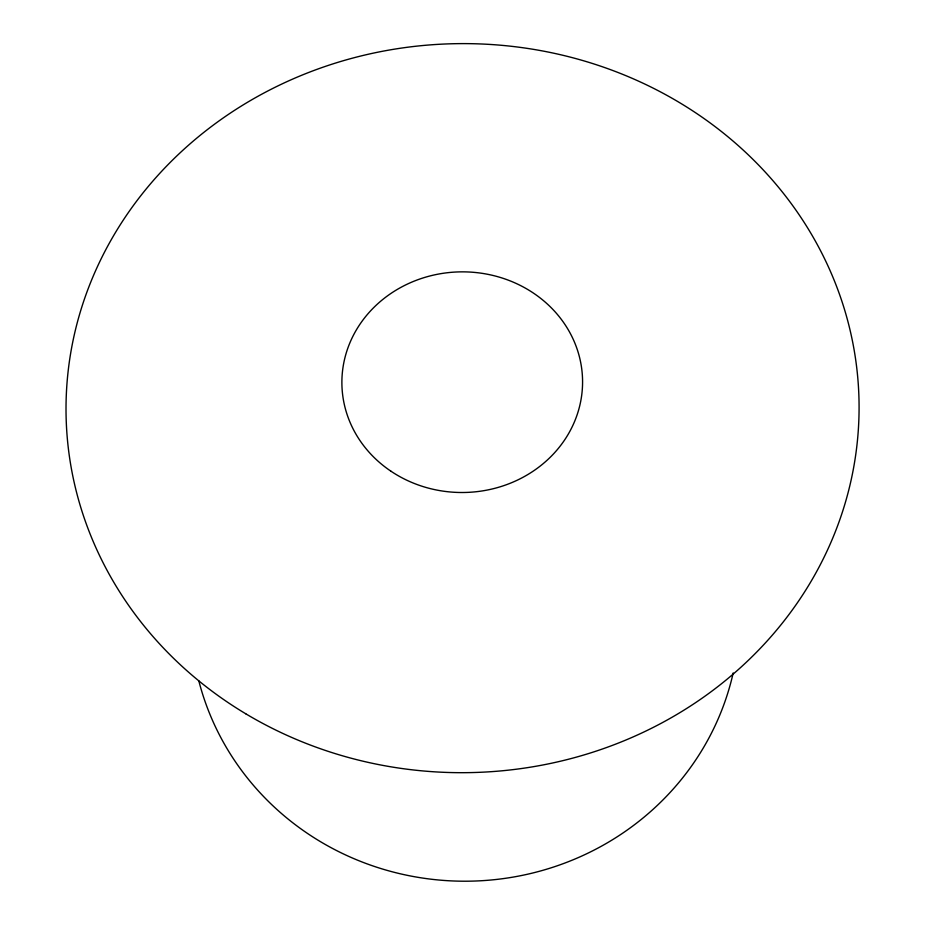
<?xml version="1.0" encoding="UTF-8"?>
<svg xmlns="http://www.w3.org/2000/svg" width="925" height="925" viewBox="0 0 925 925"><rect width="100%" height="100%" fill="white"/><g stroke="black" fill="none" stroke-linecap="round" stroke-linejoin="round"><path stroke-width="1.39" d="M733.19 672.938A274.309 263.949 -0.7 0 1 469.067 881.178A274.309 263.949 -0.7 0 1 198.817 680.858M245.726 713.765A396.524 364.519 -0.7 0 0 858.481 427.419A396.524 364.519 -0.7 0 0 283.443 83.262A396.524 364.519 -0.7 0 0 245.726 713.765M390.812 471.114A120.343 110.318 -0.7 0 0 581.825 394.247A120.343 110.318 -0.7 0 0 414.053 281.177A120.343 110.318 -0.7 0 0 390.812 471.114"/></g></svg>
